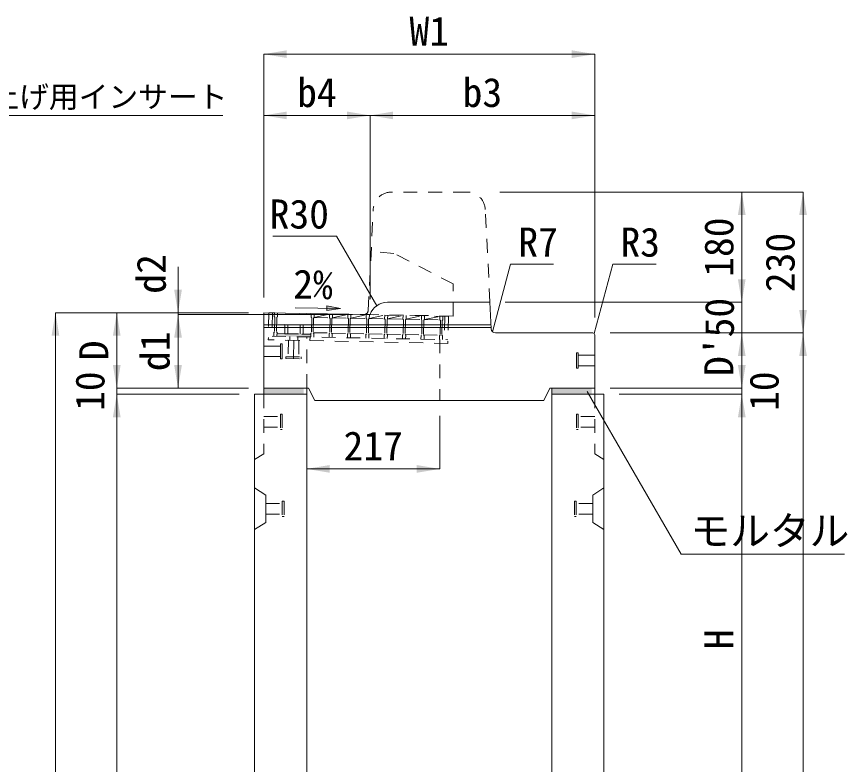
# Model space of a CAD drawing. Units: millimetres at full size. Extents: x -36174 to -11409, y 24892 to 47415.
# Drawn here: x -19235 to -17880, y 34869 to 36089 of the extents above; entities that cross this region are included whole.
import ezdxf
from ezdxf.enums import TextEntityAlignment as Align

# ---------------------------------------------------------------- set-up
doc = ezdxf.new("R2010")
doc.units = ezdxf.units.MM
doc.header["$LTSCALE"] = 30
doc.linetypes.add('USER1', pattern=[1.35, 0.75, -0.6])
doc.linetypes.add('USER2', pattern=[2, 1, -1])
for name, color, linetype, lineweight in [('0_2', 7, 'Continuous', 13), ('側溝・本体', 7, 'Continuous', 9), ('寸法引出', 7, 'Continuous', 9), ('寸法線', 7, 'Continuous', 9), ('本体', 2, 'Continuous', 20), ('補助線', 8, 'Continuous', 9), ('ｲﾝｻｰﾄ', 3, 'USER1', 9), ('ｸﾞﾚｰﾁﾝｸﾞ', 7, 'USER1', 5)]:
    doc.layers.add(name, color=color, linetype=linetype, lineweight=lineweight)
doc.layers.add('ﾊｯﾁﾝｸﾞ', color=8, linetype='Continuous')
doc.styles.add('ＭＳ ゴシック', font='')
doc.styles.get('ＭＳ ゴシック').set_extended_font_data('MS Gothic')

# ---------------------------------------------------------------- blocks, each defined once
blk = doc.blocks.new('filled_arrow')
at = {"color": 0, "linetype": 'Continuous', "lineweight": -2}
blk.add_solid([(7.5, 1.25), (0, 0), (7.5, -1.25)], dxfattribs=at)

msp = doc.modelspace()

# ---------------------------------------------------------------- hatches: boundary and pattern name
at = {"layer": '寸法引出'}
msp.add_hatch(color=256, dxfattribs=at).paths.add_polyline_path([(-18728.94, 35617.26), (-18729.07, 35609.76), (-18706.5, 35613.12)])
at = {"layer": 'ﾊｯﾁﾝｸﾞ'}
for points in [[(-18779.93, 35571.65), (-18755.24, 35571.15), (-18755.33, 35566.65), (-18780.02, 35567.15), (-18810.32, 35567.75), (-18810.23, 35572.25)], [(-18766.82, 35483.18), (-18766.82, 35473.18), (-18831.82, 35473.18), (-18831.82, 35483.18)], [(-18296.82, 35483.18), (-18296.82, 35473.18), (-18361.82, 35473.18), (-18361.82, 35483.18)]]:
    msp.add_hatch(color=256, dxfattribs=at).paths.add_polyline_path(points)

# ---------------------------------------------------------------- linework, layer by layer
at = {"layer": '側溝・本体', "linetype": 'USER1'}
for p, q in [((-18500.35, 35803.19), (-18623.28, 35803.19)), ((-18661.48, 35609.96), (-18653.24, 35774.69)), ((-18462.82, 35623.19), (-18470.39, 35774.69)), ((-18619.52, 35703.09), (-18656.67, 35706.09)), ((-18522.63, 35653.09), (-18619.52, 35703.09)), ((-18522.63, 35600.73), (-18522.63, 35653.09)), ((-18522.63, 35600.73), (-18668.6, 35603.31)), ((-18761.82, 35483.19), (-18761.82, 35566.78)), ((-18544.74, 35562.44), (-18544.72, 35463.19))]:
    msp.add_line(p, q, dxfattribs=at)
at = {"layer": '側溝・本体', "color": 4, "lineweight": 5}
for p, q in [((-18831.82, 35586.19), (-18460.97, 35586.19)), ((-18831.82, 35582.19), (-18460.77, 35582.19))]:
    msp.add_line(p, q, dxfattribs=at)
at = {"layer": '側溝・本体', "linetype": 'USER1'}
for centre, radius, start, end in [((-18623.28, 35773.19), 30, 90, 177.13745), ((-18500.35, 35773.19), 30, 2.86189, 90), ((-18668.47, 35610.31), 7, 268.98824, 357.13745)]:
    msp.add_arc(centre, radius, start, end, dxfattribs=at)
at = {"layer": '寸法引出'}
msp.add_line((-18706.5, 35613.12), (-18780.52, 35614.41), dxfattribs=at)
at = {"layer": '寸法引出', "lineweight": 13}
msp.add_lwpolyline([(-18728.94, 35617.26), (-18729.07, 35609.76), (-18706.5, 35613.12)], close=True, dxfattribs=at)
at = {"layer": '寸法線'}
for p, q in [((-18291.82, 36028.19), (-18831.82, 36028.19)), ((-18831.82, 35631.19), (-18831.82, 36028.19)), ((-18291.82, 35598.19), (-18291.82, 36028.19)), ((-18658.47, 35928.19), (-18831.82, 35928.19)), ((-18831.82, 35631.19), (-18831.82, 35928.19)), ((-18291.82, 35928.19), (-18658.47, 35928.19)), ((-18658.47, 35628.13), (-18658.47, 35928.19)), ((-18658.47, 35628.13), (-18658.47, 35928.19)), ((-18291.82, 35598.19), (-18291.82, 35928.19)), ((-18446.82, 35803.19), (-17951.82, 35803.19)), ((-18446.82, 35803.19), (-18051.82, 35803.19)), ((-18051.82, 35623.19), (-18051.82, 35803.19)), ((-17951.82, 35803.19), (-17951.82, 35573.19)), ((-18051.82, 35698.19), (-18051.82, 35498.19)), ((-18971.82, 35681.19), (-18971.82, 35528.19)), ((-18437.82, 35623.19), (-18051.82, 35623.19)), ((-18437.82, 35623.19), (-18051.82, 35623.19)), ((-19171.82, 34023.19), (-19171.82, 35606.19)), ((-18856.82, 35606.19), (-19171.82, 35606.19)), ((-19071.82, 35606.19), (-19071.82, 35483.19)), ((-18856.82, 35606.19), (-19071.82, 35606.19)), ((-18856.82, 35606.19), (-18971.82, 35606.19)), ((-18971.82, 35603.19), (-18971.82, 35483.19)), ((-18686.82, 35603.19), (-18971.82, 35603.19)), ((-18686.82, 35603.19), (-18971.82, 35603.19)), ((-18266.82, 35573.19), (-17951.82, 35573.19)), ((-18266.82, 35573.19), (-18051.82, 35573.19)), ((-18266.82, 35573.19), (-17951.82, 35573.19)), ((-18266.82, 35573.19), (-18051.82, 35573.19)), ((-18051.82, 35573.19), (-18051.82, 35483.19)), ((-17951.82, 34023.19), (-17951.82, 35573.19)), ((-19071.82, 35398.19), (-19071.82, 35558.19)), ((-18051.82, 35558.19), (-18051.82, 35398.19)), ((-18856.82, 35483.19), (-19071.82, 35483.19)), ((-18856.82, 35483.19), (-19071.82, 35483.19)), ((-18856.82, 35483.19), (-18971.82, 35483.19)), ((-18266.82, 35483.19), (-18051.82, 35483.19)), ((-18266.82, 35483.19), (-18051.82, 35483.19)), ((-19071.82, 35473.19), (-19071.82, 34023.19)), ((-18871.82, 35473.19), (-19071.82, 35473.19)), ((-18871.82, 35473.19), (-19071.82, 35473.19)), ((-18251.82, 35473.19), (-18051.82, 35473.19)), ((-18251.82, 35473.19), (-18051.82, 35473.19)), ((-18051.82, 35473.19), (-18051.82, 34673.19)), ((-18761.82, 35438.19), (-18761.82, 35351.33)), ((-18544.72, 35438.19), (-18544.72, 35351.33)), ((-18544.72, 35351.33), (-18761.82, 35351.33))]:
    msp.add_line(p, q, dxfattribs=at)
for points in [[(-19706.03, 35547.73), (-19486.37, 35928.18), (-18898.43, 35928.18)], [(-18647.51, 35617.66), (-18712.96, 35731.02), (-18817.34, 35731.02)], [(-18458.48, 35575.12), (-18428.99, 35685.19), (-18358.88, 35685.19)], [(-18292.64, 35572.31), (-18262.39, 35685.18), (-18191.77, 35685.18)], [(-18304.09, 35477.39), (-18151.01, 35212.24), (-17884.37, 35212.24)]]:
    msp.add_lwpolyline(points, dxfattribs=at)
at = {"layer": '本体'}
for p, q in [((-18630.17, 35623.19), (-18462.82, 35623.19)), ((-18460.65, 35579.84), (-18462.82, 35623.19)), ((-18658.47, 35603.13), (-18831.82, 35606.19)), ((-18831.82, 35483.19), (-18831.82, 35606.19)), ((-18453.66, 35573.19), (-18294.82, 35573.19)), ((-18291.82, 35570.19), (-18291.82, 35483.19)), ((-18831.82, 35473.19), (-18831.82, 35483.19)), ((-18758.82, 35483.19), (-18831.82, 35483.19)), ((-18761.82, 35473.19), (-18761.82, 35483.19)), ((-18758.82, 35483.19), (-18748.82, 35463.19)), ((-18364.82, 35483.19), (-18374.82, 35463.19)), ((-18364.82, 35483.19), (-18291.82, 35483.19)), ((-18361.82, 35473.19), (-18361.82, 35483.19)), ((-18291.82, 35473.19), (-18291.82, 35483.19)), ((-18846.82, 35473.19), (-18846.82, 34023.19)), ((-18846.82, 35473.19), (-18761.82, 35473.19)), ((-18761.82, 34767.22), (-18761.82, 35473.19)), ((-18361.82, 34767.22), (-18361.82, 35473.19)), ((-18361.82, 35473.19), (-18276.82, 35473.19)), ((-18276.82, 35473.19), (-18276.82, 34023.19)), ((-18374.82, 35463.19), (-18748.82, 35463.19))]:
    msp.add_line(p, q, dxfattribs=at)
at = {"layer": '本体', "linetype": 'USER1', "lineweight": 9}
for p, q in [((-18831.82, 35473.19), (-18831.82, 35376.19)), ((-18291.82, 35473.19), (-18291.82, 35376.19)), ((-18831.82, 35376.19), (-18846.82, 35366.69)), ((-18291.82, 35376.19), (-18276.82, 35366.69))]:
    msp.add_line(p, q, dxfattribs=at)
at = {"layer": '本体', "lineweight": 9}
for p, q in [((-18846.82, 35320.19), (-18828.62, 35308.69)), ((-18276.82, 35320.19), (-18295.02, 35308.69)), ((-18828.62, 35308.69), (-18828.62, 35263.69)), ((-18295.02, 35308.69), (-18295.02, 35263.69)), ((-18846.82, 35252.19), (-18828.62, 35263.69)), ((-18276.82, 35252.19), (-18295.02, 35263.69))]:
    msp.add_line(p, q, dxfattribs=at)
at = {"layer": '本体'}
for centre, radius, start, end in [((-18630.17, 35593.19), 30, 90, 160.65095), ((-18453.66, 35580.19), 7, 182.86191, 270), ((-18294.82, 35570.19), 3, 0, 90)]:
    msp.add_arc(centre, radius, start, end, dxfattribs=at)
at = {"layer": '補助線', "lineweight": 13}
for p, q in [((-18792.94, 35561.41), (-18772.95, 35561.01)), ((-18782.94, 35561.21), (-18783.54, 35531.21))]:
    msp.add_line(p, q, dxfattribs=at)
at = {"layer": 'ｲﾝｻｰﾄ'}
for p, q in [((-18791.44, 35561.38), (-18791.98, 35534.38)), ((-18791.44, 35561.38), (-18774.45, 35561.04)), ((-18774.45, 35561.04), (-18774.99, 35534.04)), ((-18795.98, 35534.46), (-18796.04, 35531.46)), ((-18795.98, 35534.46), (-18770.99, 35533.96)), ((-18770.99, 35533.96), (-18771.05, 35530.96)), ((-18291.81, 35519.69), (-18291.81, 35536.69)), ((-18796.04, 35531.46), (-18771.05, 35530.96)), ((-18804.82, 35440.69), (-18804.82, 35415.69)), ((-18804.82, 35440.69), (-18801.82, 35440.69)), ((-18801.82, 35440.69), (-18801.82, 35415.69)), ((-18318.82, 35440.69), (-18321.82, 35440.69)), ((-18321.82, 35440.69), (-18321.82, 35415.69)), ((-18318.82, 35440.69), (-18318.82, 35415.69)), ((-18831.82, 35436.69), (-18804.82, 35436.69)), ((-18291.82, 35436.69), (-18318.82, 35436.69)), ((-18831.82, 35419.69), (-18804.82, 35419.69)), ((-18804.82, 35415.69), (-18801.82, 35415.69)), ((-18318.82, 35415.69), (-18321.82, 35415.69)), ((-18291.82, 35419.69), (-18318.82, 35419.69)), ((-18828.62, 35294.69), (-18828.62, 35277.69)), ((-18828.62, 35294.69), (-18801.62, 35294.69)), ((-18801.62, 35298.69), (-18801.62, 35273.69)), ((-18801.62, 35298.69), (-18798.62, 35298.69)), ((-18798.62, 35298.69), (-18798.62, 35273.69)), ((-18322.02, 35298.69), (-18325.02, 35298.69)), ((-18325.02, 35298.69), (-18325.02, 35273.69)), ((-18322.02, 35298.69), (-18322.02, 35273.69)), ((-18295.02, 35294.69), (-18322.02, 35294.69)), ((-18295.02, 35294.69), (-18295.02, 35277.69)), ((-18828.62, 35277.69), (-18801.62, 35277.69)), ((-18295.02, 35277.69), (-18322.02, 35277.69)), ((-18801.62, 35273.69), (-18798.62, 35273.69)), ((-18322.02, 35273.69), (-18325.02, 35273.69))]:
    msp.add_line(p, q, dxfattribs=at)
at = {"layer": 'ｲﾝｻｰﾄ', "linetype": 'USER2'}
for p, q in [((-18831.82, 35551.69), (-18804.82, 35551.69)), ((-18804.82, 35530.69), (-18804.82, 35555.69)), ((-18804.82, 35555.69), (-18801.82, 35555.69)), ((-18801.82, 35530.69), (-18801.82, 35555.69)), ((-18831.82, 35534.69), (-18804.82, 35534.69)), ((-18321.82, 35515.69), (-18321.82, 35540.69)), ((-18318.81, 35540.69), (-18321.82, 35540.69)), ((-18318.81, 35515.69), (-18318.81, 35540.69)), ((-18291.81, 35536.69), (-18318.81, 35536.69)), ((-18804.82, 35530.69), (-18801.82, 35530.69)), ((-18291.81, 35519.69), (-18318.81, 35519.69)), ((-18318.81, 35515.69), (-18321.82, 35515.69))]:
    msp.add_line(p, q, dxfattribs=at)
at = {"layer": 'ｸﾞﾚｰﾁﾝｸﾞ'}
for p, q in [((-18823.56, 35606.03), (-18824.44, 35562.04)), ((-18530.61, 35600.17), (-18823.56, 35606.03)), ((-18817.56, 35605.91), (-18818.32, 35567.91)), ((-18814.56, 35605.85), (-18814.68, 35599.85)), ((-18809.56, 35605.75), (-18809.68, 35599.75)), ((-18754.57, 35604.65), (-18754.69, 35598.65)), ((-18749.57, 35604.55), (-18749.69, 35598.55)), ((-18749.69, 35598.55), (-18724.58, 35604.05)), ((-18724.58, 35604.05), (-18724.7, 35598.05)), ((-18719.58, 35603.95), (-18719.7, 35597.95)), ((-18719.7, 35597.95), (-18694.58, 35603.45)), ((-18694.58, 35603.45), (-18694.7, 35597.45)), ((-18689.58, 35603.35), (-18689.7, 35597.35)), ((-18689.7, 35597.35), (-18664.59, 35602.85)), ((-18664.59, 35602.85), (-18664.71, 35596.85)), ((-18659.59, 35602.75), (-18659.71, 35596.75)), ((-18659.71, 35596.75), (-18634.59, 35602.25)), ((-18634.59, 35602.25), (-18634.71, 35596.25)), ((-18629.59, 35602.15), (-18629.71, 35596.15)), ((-18629.71, 35596.15), (-18604.6, 35601.65)), ((-18604.6, 35601.65), (-18604.72, 35595.65)), ((-18599.6, 35601.55), (-18599.72, 35595.55)), ((-18599.72, 35595.55), (-18574.61, 35601.05)), ((-18574.61, 35601.05), (-18574.73, 35595.05)), ((-18569.61, 35600.95), (-18569.73, 35594.95)), ((-18814.68, 35599.85), (-18813.7, 35598.83)), ((-18813.7, 35598.83), (-18814.18, 35574.83)), ((-18810.7, 35598.77), (-18811.18, 35574.77)), ((-18809.68, 35599.75), (-18810.7, 35598.77)), ((-18754.69, 35598.65), (-18753.71, 35597.63)), ((-18753.71, 35597.63), (-18754.19, 35573.63)), ((-18750.71, 35597.57), (-18751.19, 35573.57)), ((-18749.69, 35598.55), (-18750.71, 35597.57)), ((-18749.69, 35598.55), (-18724.7, 35598.05)), ((-18724.7, 35598.05), (-18723.72, 35597.03)), ((-18723.72, 35597.03), (-18724.2, 35573.03)), ((-18720.72, 35596.97), (-18721.2, 35572.97)), ((-18719.7, 35597.95), (-18720.72, 35596.97)), ((-18719.7, 35597.95), (-18694.7, 35597.45)), ((-18694.7, 35597.45), (-18693.72, 35596.43)), ((-18693.72, 35596.43), (-18694.2, 35572.43)), ((-18690.72, 35596.37), (-18691.2, 35572.37)), ((-18689.7, 35597.35), (-18690.72, 35596.37)), ((-18689.7, 35597.35), (-18664.71, 35596.85)), ((-18664.71, 35596.85), (-18663.73, 35595.83)), ((-18663.73, 35595.83), (-18664.21, 35571.83)), ((-18660.73, 35595.77), (-18661.21, 35571.77)), ((-18659.71, 35596.75), (-18660.73, 35595.77)), ((-18659.71, 35596.75), (-18634.71, 35596.25)), ((-18659.71, 35596.75), (-18634.71, 35596.25)), ((-18634.71, 35596.25), (-18633.73, 35595.23)), ((-18633.73, 35595.23), (-18634.21, 35571.23)), ((-18630.73, 35595.17), (-18631.21, 35571.17)), ((-18629.71, 35596.15), (-18630.73, 35595.17)), ((-18629.71, 35596.15), (-18604.72, 35595.65)), ((-18604.72, 35595.65), (-18603.74, 35594.63)), ((-18603.74, 35594.63), (-18604.22, 35570.63)), ((-18600.74, 35594.57), (-18601.22, 35570.57)), ((-18599.72, 35595.55), (-18600.74, 35594.57)), ((-18599.72, 35595.55), (-18574.73, 35595.05)), ((-18599.72, 35595.55), (-18574.73, 35595.05)), ((-18574.73, 35595.05), (-18573.75, 35594.03)), ((-18573.75, 35594.03), (-18574.23, 35570.03)), ((-18570.75, 35593.97), (-18571.23, 35569.97)), ((-18569.73, 35594.95), (-18570.75, 35593.97)), ((-18569.73, 35594.95), (-18544.61, 35600.45)), ((-18569.73, 35594.95), (-18544.73, 35594.45)), ((-18544.61, 35600.45), (-18544.73, 35594.45)), ((-18544.73, 35594.45), (-18543.75, 35593.43)), ((-18543.75, 35593.43), (-18544.23, 35569.43)), ((-18540.75, 35593.37), (-18541.23, 35569.37)), ((-18539.73, 35594.35), (-18540.75, 35593.37)), ((-18539.61, 35600.35), (-18539.73, 35594.35)), ((-18536.61, 35600.29), (-18537.37, 35562.3)), ((-18530.61, 35600.17), (-18531.49, 35556.18)), ((-18815.32, 35567.85), (-18815.2, 35573.85)), ((-18815.2, 35573.85), (-18814.18, 35574.83)), ((-18810.2, 35573.75), (-18811.18, 35574.77)), ((-18797.43, 35587), (-18797.73, 35572)), ((-18797.43, 35587), (-18797.73, 35572)), ((-18797.43, 35587), (-18767.44, 35586.4)), ((-18797.43, 35587), (-18767.44, 35586.4)), ((-18792.43, 35586.9), (-18792.73, 35571.9)), ((-18792.43, 35586.9), (-18792.73, 35571.9)), ((-18772.44, 35586.5), (-18772.74, 35571.5)), ((-18772.44, 35586.5), (-18772.74, 35571.5)), ((-18767.44, 35586.4), (-18767.74, 35571.4)), ((-18767.44, 35586.4), (-18767.74, 35571.4)), ((-18531.49, 35556.18), (-18824.44, 35562.04)), ((-18818.32, 35567.91), (-18531.37, 35562.18)), ((-18810.32, 35567.75), (-18810.2, 35573.75)), ((-18810.23, 35572.25), (-18755.24, 35571.15)), ((-18797.73, 35572), (-18767.74, 35571.4)), ((-18797.73, 35572), (-18767.74, 35571.4)), ((-18789.44, 35561.34), (-18789.32, 35567.33)), ((-18789.44, 35561.34), (-18789.32, 35567.33)), ((-18776.44, 35561.08), (-18776.32, 35567.07)), ((-18776.44, 35561.08), (-18776.32, 35567.07)), ((-18756.33, 35566.67), (-18756.45, 35560.68)), ((-18756.33, 35566.67), (-18756.45, 35560.68)), ((-18755.33, 35566.65), (-18755.21, 35572.65)), ((-18755.21, 35572.65), (-18754.19, 35573.63)), ((-18751.19, 35573.57), (-18724.2, 35573.03)), ((-18750.21, 35572.55), (-18751.19, 35573.57)), ((-18750.33, 35566.55), (-18750.21, 35572.55)), ((-18725.34, 35566.05), (-18725.22, 35572.05)), ((-18725.22, 35572.05), (-18724.2, 35573.03)), ((-18720.22, 35571.95), (-18721.2, 35572.97)), ((-18721.2, 35572.97), (-18694.2, 35572.43)), ((-18720.34, 35565.95), (-18720.22, 35571.95)), ((-18695.34, 35565.45), (-18695.22, 35571.45)), ((-18695.22, 35571.45), (-18694.2, 35572.43)), ((-18690.22, 35571.35), (-18691.2, 35572.37)), ((-18691.2, 35572.37), (-18664.21, 35571.83)), ((-18690.34, 35565.35), (-18690.22, 35571.35)), ((-18665.35, 35564.85), (-18665.23, 35570.85)), ((-18665.23, 35570.85), (-18664.21, 35571.83)), ((-18660.23, 35570.75), (-18661.21, 35571.77)), ((-18661.21, 35571.77), (-18634.21, 35571.23)), ((-18660.35, 35564.75), (-18660.23, 35570.75)), ((-18635.35, 35564.25), (-18635.23, 35570.25)), ((-18635.23, 35570.25), (-18634.21, 35571.23)), ((-18630.23, 35570.15), (-18631.21, 35571.17)), ((-18631.21, 35571.17), (-18604.22, 35570.63)), ((-18630.35, 35564.15), (-18630.23, 35570.15)), ((-18605.36, 35563.65), (-18605.24, 35569.65)), ((-18605.24, 35569.65), (-18604.22, 35570.63)), ((-18601.22, 35570.57), (-18574.23, 35570.03)), ((-18600.24, 35569.55), (-18601.22, 35570.57)), ((-18600.36, 35563.56), (-18600.24, 35569.55)), ((-18575.37, 35563.06), (-18575.25, 35569.05)), ((-18575.25, 35569.05), (-18574.23, 35570.03)), ((-18571.23, 35569.97), (-18544.23, 35569.43)), ((-18570.25, 35568.95), (-18571.23, 35569.97)), ((-18570.37, 35562.96), (-18570.25, 35568.95)), ((-18545.37, 35562.46), (-18545.25, 35568.45)), ((-18545.25, 35568.45), (-18544.23, 35569.43)), ((-18540.25, 35568.35), (-18541.23, 35569.37)), ((-18540.37, 35562.36), (-18540.25, 35568.35))]:
    msp.add_line(p, q, dxfattribs=at)

# ---------------------------------------------------------------- block references
at = {"layer": '寸法線', "xscale": 5, "yscale": 5}
for p in [(-18831.82, 36028.19), (-18831.82, 35928.19), (-18658.47, 35928.19), (-18761.82, 35351.33)]:
    msp.add_blockref('filled_arrow', p, dxfattribs=at)
at = {"layer": '寸法線'}
for p, xscale, yscale, rotation in [((-18291.82, 36028.19), 5, 5, 180), ((-18658.47, 35928.19), 5, 5, 180), ((-18291.82, 35928.19), 5, 5, 180), ((-18051.82, 35803.19), 5, 5, 270), ((-17951.82, 35803.19), 5, 5, 270), ((-18051.82, 35623.19), 5, 5, 90), ((-18051.82, 35623.19), 5, 5, 90), ((-18971.82, 35606.19), 5, 5, 90), ((-18647.51, 35617.66), 0.2, 0.2, 120), ((-19171.82, 35606.19), 5, 5, 270), ((-19071.82, 35606.19), 5, 5, 270), ((-18971.82, 35603.19), 5, 5, 270), ((-18971.82, 35603.19), 5, 5, 270), ((-17951.82, 35573.19), 5, 5, 90), ((-18458.48, 35575.12), 0.2, 0.2, 75), ((-18292.64, 35572.31), 0.2, 0.2, 75), ((-18051.82, 35573.19), 5, 5, 270), ((-18051.82, 35573.19), 5, 5, 270), ((-17951.82, 35573.19), 5, 5, 270), ((-19071.82, 35483.19), 5, 5, 90), ((-19071.82, 35483.19), 5, 5, 90), ((-18971.82, 35483.19), 5, 5, 90), ((-18051.82, 35483.19), 5, 5, 90), ((-19071.82, 35473.19), 5, 5, 270), ((-19071.82, 35473.19), 5, 5, 270), ((-18304.09, 35477.39), 0.2, 0.2, 300), ((-18051.82, 35473.19), 5, 5, 270), ((-18051.82, 35473.19), 5, 5, 270), ((-18544.72, 35351.33), 5, 5, 180)]:
    msp.add_blockref('filled_arrow', p, dxfattribs=dict(at, xscale=xscale, yscale=yscale, rotation=rotation))

# ---------------------------------------------------------------- texts
at = {"layer": '0_2', "style": 'ＭＳ ゴシック'}
msp.add_text('2%', height=47.47, rotation=359, dxfattribs=at).set_placement((-18751.47, 35652.59), align=Align.MIDDLE_CENTER)
at = {"layer": '寸法線', "style": 'ＭＳ ゴシック'}
for s, p in [('W1', (-18561.82, 36065.69)), ('b4', (-18745.15, 35965.69)), ('b3', (-18475.14, 35965.69)), ('217', (-18653.27, 35388.83))]:
    msp.add_text(s, height=47.47, dxfattribs=at).set_placement(p, align=Align.MIDDLE_CENTER)
for s, height, p in [('施工吊り上げ用インサート', 35.6, (-19473.87, 35976.42)), ('R7', 47.47, (-18416.49, 35745.19)), ('R3', 47.47, (-18249.89, 35745.18)), ('モルタル', 47.47, (-18135.39, 35274.02))]:
    msp.add_text(s, height=height, dxfattribs=at).set_placement(p, align=Align.TOP_LEFT)
msp.add_text('R30', height=47.47, dxfattribs=at).set_placement((-18725.46, 35791.02), align=Align.TOP_RIGHT)
for s, p in [('180', (-18089.32, 35713.19)), ('230', (-17989.32, 35688.19)), ('d2', (-19015.57, 35669.48)), ('50', (-18088.45, 35598.19)), ('d1', (-19009.32, 35543.19)), ('D', (-19109.32, 35544.69)), ("D'", (-18089.32, 35535.22)), ('10', (-19115.57, 35478.19)), ('10', (-18015.45, 35478.19)), ('H', (-18089.32, 35073.19))]:
    msp.add_text(s, height=47.47, rotation=90, dxfattribs=at).set_placement(p, align=Align.MIDDLE_CENTER)

doc.saveas('drawing.dxf')
